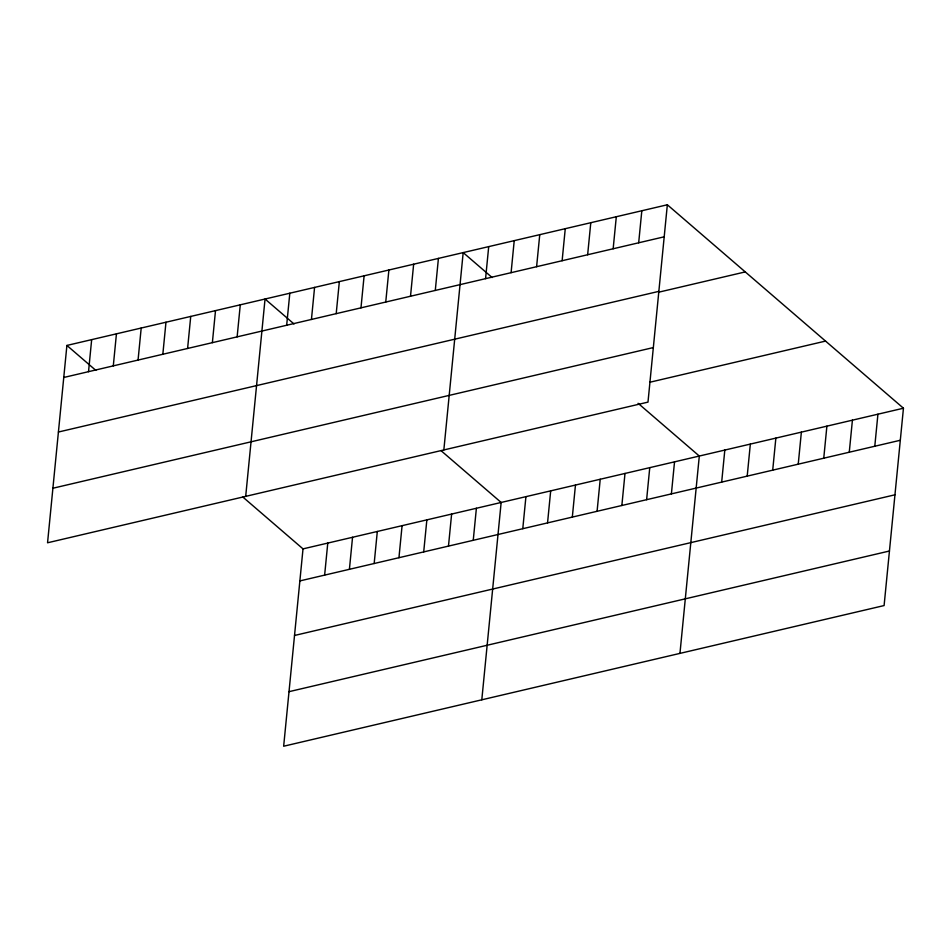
<?xml version="1.0" encoding="UTF-8"?>
<svg xmlns="http://www.w3.org/2000/svg" width="951" height="951" viewBox="0 0 951 951"><rect width="100%" height="100%" fill="white"/><g stroke="black" fill="none" stroke-linecap="round" stroke-linejoin="round"><path stroke-width="1.43" d="M66.903 345.439L47.55 542.783L647.988 402.118L667.34 204.774L66.903 345.439L95.837 370.367M88.526 371.675L91.665 339.626M113.3 365.873L116.438 333.825M138.061 360.06L141.2 328.024M162.835 354.259L165.973 322.223M187.597 348.458L190.735 316.421M212.37 342.657L215.508 310.62M237.132 336.856L240.282 304.819M245.691 496.363L265.044 299.018L293.99 323.946M286.667 325.254L289.817 293.217M311.441 319.453L314.579 287.416M242.909 497.088L303.012 548.882L283.66 746.226L884.097 605.561L903.45 408.217L667.34 204.774M336.202 313.652L339.352 281.603M324.636 575.117L327.774 543.08M360.976 307.851L364.114 275.802M349.409 569.316L352.548 537.279M385.749 302.038L388.888 270.001M374.171 563.515L377.309 531.478M410.511 296.236L413.649 264.2M398.945 557.714L402.083 525.677M435.285 290.435L438.423 258.399M423.706 551.913L426.856 519.876M443.844 449.942L463.185 252.597L492.131 277.537M448.48 546.112L451.618 514.075M485.569 278.655L488.707 246.618M473.241 540.311L476.392 508.262M511.091 272.675L514.229 240.639M481.8 699.805L501.153 502.461L441.05 450.667M536.602 266.696L539.752 234.659M522.777 528.697L525.927 496.66M562.124 260.729L565.263 228.68M547.55 522.895L550.688 490.859M587.647 254.749L590.785 222.7M572.324 517.094L575.462 485.058M613.157 248.77L616.307 216.733M597.085 511.293L600.224 479.256M638.68 242.79L641.818 210.753M621.859 505.492L624.997 473.455M646.621 499.691L649.759 467.654M671.394 493.89L674.532 461.853M679.953 653.396L699.306 456.04L638.085 403.295M721.678 482.109L724.817 450.073M747.201 476.13L750.339 444.093M772.711 470.151L775.861 438.114M798.234 464.171L801.372 432.134M823.756 458.192L826.894 426.155M849.267 452.212L852.417 420.176M874.789 446.233L877.928 414.196M63.753 377.476L664.202 236.811M58.415 432.027L658.853 291.363M658.781 292.171L745.251 271.915M52.899 488.232L653.337 347.567M649.735 382.266L825.539 341.088M303.012 548.882L903.45 408.217M299.874 580.918L900.312 440.265M294.525 635.47L894.962 494.805M289.009 691.674L889.447 551.009"/></g></svg>
